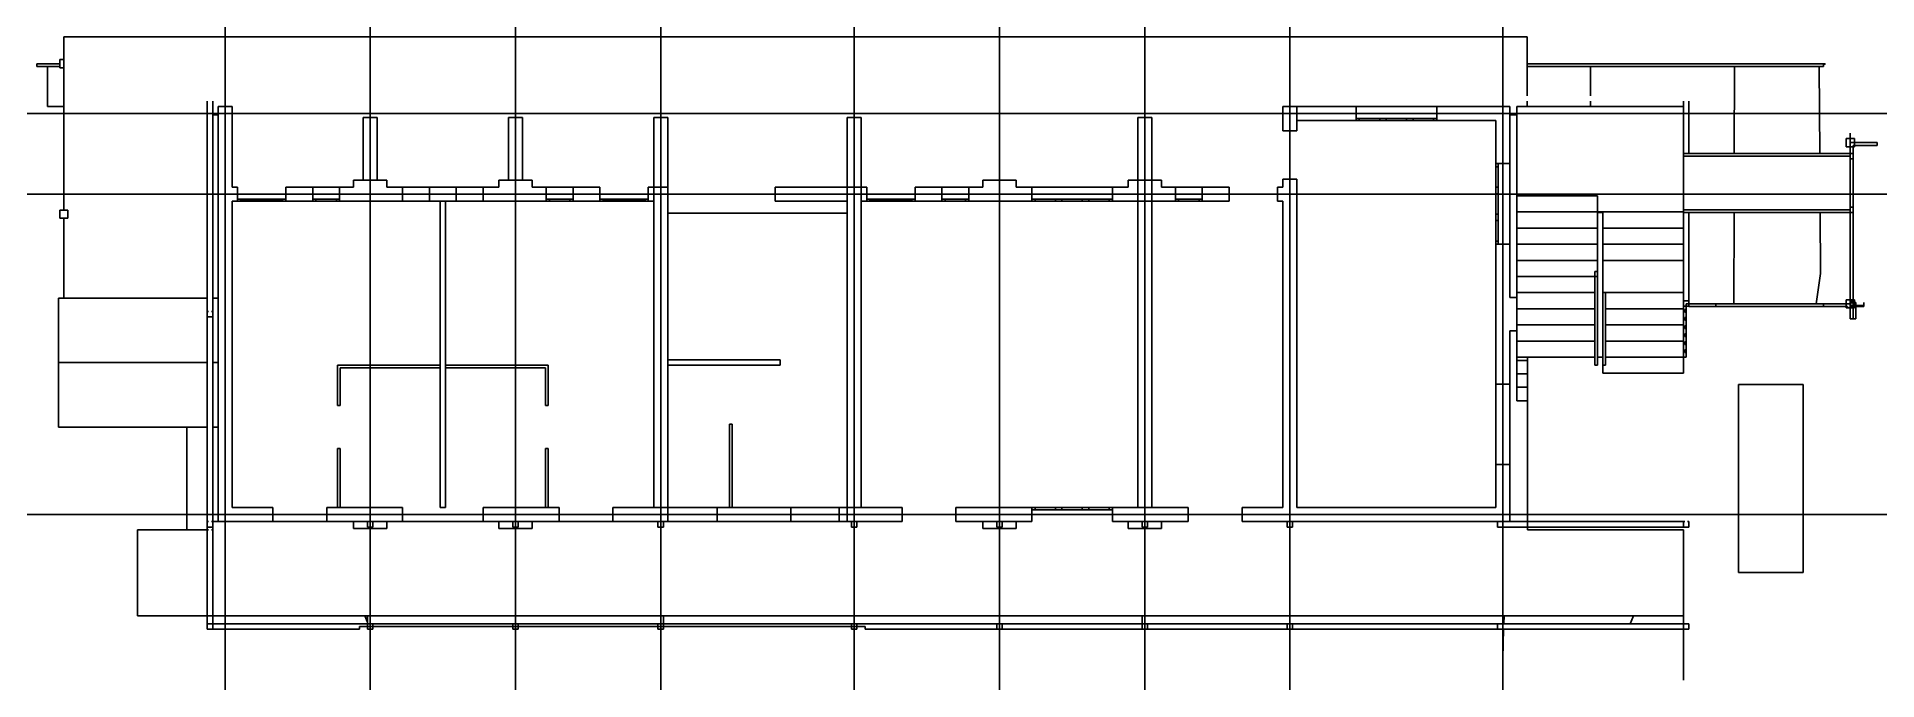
# Model space of a CAD drawing. Header units: millimetres. Extents: x -35903 to -1683, y -15900 to -3931.
import ezdxf

# ---------------------------------------------------------------- set-up
doc = ezdxf.new("R2010")
doc.units = ezdxf.units.MM
doc.layers.add('SectionCutEdges', color=7, linetype='Continuous')

msp = doc.modelspace()

# ---------------------------------------------------------------- linework, layer by layer
for p, q in [((-35403, -3931), (-8193, -3931)), ((-35403, -3931), (-35403, -4356)), ((-8193, -4431), (-8193, -3931)), ((-35903, -4481), (-35903, -4431)), ((-35903, -4431), (-35478, -4431)), ((-35403, -4356), (-35478, -4356)), ((-35478, -4356), (-35478, -4431)), ((-35478, -4431), (-35478, -4481)), ((-35403, -4356), (-35403, -4506)), ((-8193, -4481), (-8193, -4431)), ((-2683, -4431), (-8193, -4431)), ((-2653, -4431), (-2683, -4431)), ((-2683, -4431), (-2683, -4438)), ((-2683, -4438), (-2653, -4438)), ((-2683, -4438), (-2683, -4481)), ((-2653, -4438), (-2653, -4431)), ((-35703, -4481), (-35903, -4481)), ((-35703, -4481), (-35703, -5230)), ((-35478, -4481), (-35703, -4481)), ((-35478, -4481), (-35478, -4506)), ((-35478, -4506), (-35403, -4506)), ((-35403, -4506), (-35403, -5230)), ((-8193, -5030), (-8193, -4481)), ((-7013, -4481), (-8193, -4481)), ((-7013, -5030), (-7013, -4481)), ((-4334, -4481), (-7013, -4481)), ((-4334, -4481), (-4340, -6100)), ((-2765, -4481), (-4334, -4481)), ((-2765, -4481), (-2753, -6100)), ((-2683, -4481), (-2765, -4481)), ((-32733, -5130), (-32733, -8790)), ((-32633, -5130), (-32633, -5380)), ((-8193, -5230), (-8193, -5130)), ((-7013, -5230), (-7013, -5130)), ((-5283, -5130), (-5283, -5230)), ((-5183, -5130), (-5183, -6100)), ((-35703, -5230), (-35403, -5230)), ((-35403, -5230), (-35403, -7157)), ((-32533, -5380), (-32633, -5380)), ((-32633, -5380), (-32633, -8790)), ((-12473, -5490), (-12473, -5230)), ((-11373, -5230), (-9873, -5230)), ((-10933, -5450), (-11313, -5450)), ((-10433, -5450), (-10813, -5450)), ((-9933, -5450), (-10313, -5450)), ((-8383, -5380), (-8513, -5380)), ((-8193, -5230), (-8383, -5230)), ((-8383, -5230), (-8383, -5380)), ((-8383, -6890), (-8383, -5380)), ((-7013, -5230), (-8193, -5230)), ((-5283, -5230), (-7013, -5230)), ((-5283, -6100), (-5283, -5230)), ((-10933, -5490), (-11313, -5490)), ((-10433, -5490), (-10813, -5490)), ((-9933, -5490), (-10313, -5490)), ((-2183, -5825), (-2183, -5725)), ((-5283, -6150), (-5283, -6100)), ((-5183, -6100), (-5283, -6100)), ((-5283, -6150), (-2183, -6150)), ((-5283, -7150), (-5283, -6150)), ((-4340, -6100), (-5183, -6100)), ((-2753, -6100), (-4340, -6100)), ((-2183, -6100), (-2753, -6100)), ((-2258, -5975), (-2258, -5825)), ((-2258, -5825), (-2183, -5825)), ((-2183, -5975), (-2258, -5975)), ((-2183, -5900), (-2183, -5825)), ((-2133, -6100), (-2183, -6100)), ((-8773, -6730), (-8773, -6350)), ((-8733, -6730), (-8733, -6350)), ((-8513, -7790), (-8513, -6290)), ((-2183, -6200), (-2133, -6200)), ((-30273, -6730), (-30773, -6730)), ((-28603, -6730), (-29103, -6730)), ((-27603, -6730), (-28103, -6730)), ((-26433, -6730), (-25933, -6730)), ((-18573, -6730), (-19073, -6730)), ((-17403, -6730), (-15903, -6730)), ((-14733, -6730), (-14233, -6730)), ((-35478, -7157), (-35478, -7307)), ((-35403, -7157), (-35478, -7157)), ((-35328, -7157), (-35403, -7157)), ((-35328, -7307), (-35328, -7157)), ((-31333, -6950), (-32113, -6950)), ((-31333, -6990), (-32113, -6990)), ((-30713, -6990), (-30773, -6990)), ((-30333, -6950), (-30713, -6950)), ((-30333, -6990), (-30713, -6990)), ((-30273, -6990), (-30333, -6990)), ((-28603, -6990), (-29103, -6990)), ((-27603, -6990), (-28103, -6990)), ((-26433, -6990), (-26373, -6990)), ((-25993, -6950), (-26373, -6950)), ((-25993, -6990), (-26373, -6990)), ((-25993, -6990), (-25933, -6990)), ((-24593, -6950), (-25373, -6950)), ((-24593, -6990), (-25373, -6990)), ((-19633, -6950), (-20413, -6950)), ((-19633, -6990), (-20413, -6990)), ((-19013, -6990), (-19073, -6990)), ((-18633, -6950), (-19013, -6950)), ((-18633, -6990), (-19013, -6990)), ((-18573, -6990), (-18633, -6990)), ((-16963, -6950), (-17343, -6950)), ((-16963, -6990), (-17343, -6990)), ((-16463, -6950), (-16843, -6950)), ((-16463, -6990), (-16843, -6990)), ((-15963, -6950), (-16343, -6950)), ((-15963, -6990), (-16343, -6990)), ((-14733, -6990), (-14673, -6990)), ((-14293, -6950), (-14673, -6950)), ((-14293, -6990), (-14673, -6990)), ((-14293, -6990), (-14233, -6990)), ((-8773, -7230), (-8773, -6850)), ((-8733, -7230), (-8733, -6850)), ((-8383, -7190), (-8383, -6890)), ((-6883, -6890), (-8383, -6890)), ((-6883, -7190), (-6883, -6890)), ((-2183, -7150), (-5283, -7150)), ((-5283, -7190), (-5283, -7150)), ((-2183, -7100), (-2133, -7100)), ((-35478, -7307), (-35403, -7307)), ((-35403, -7307), (-35403, -8790)), ((-35403, -7307), (-35328, -7307)), ((-20833, -7210), (-24173, -7210)), ((-8773, -7730), (-8773, -7350)), ((-8733, -7730), (-8733, -7350)), ((-6883, -7190), (-8383, -7190)), ((-8383, -7490), (-8383, -7190)), ((-8383, -7790), (-8383, -7490)), ((-6883, -7490), (-8383, -7490)), ((-6883, -7200), (-6883, -7190)), ((-6883, -7190), (-6783, -7190)), ((-6883, -7200), (-6783, -7200)), ((-6883, -7490), (-6883, -7200)), ((-6883, -7790), (-6883, -7490)), ((-6783, -7190), (-5283, -7190)), ((-6783, -7190), (-6783, -7200)), ((-6783, -7200), (-6783, -7490)), ((-6783, -7490), (-6783, -7790)), ((-6783, -7490), (-5283, -7490)), ((-5283, -7190), (-5283, -7200)), ((-5283, -7200), (-5283, -7490)), ((-5283, -7200), (-5183, -7200)), ((-5283, -7490), (-5283, -7790)), ((-5183, -7200), (-5183, -8840)), ((-5183, -7200), (-4343, -7200)), ((-4343, -7200), (-4349, -8900)), ((-4343, -7200), (-2745, -7200)), ((-2745, -7200), (-2737, -8333)), ((-2745, -7200), (-2183, -7200)), ((-2183, -7200), (-2133, -7200)), ((-8383, -8090), (-8383, -7790)), ((-6883, -7790), (-8383, -7790)), ((-6883, -8090), (-6883, -7790)), ((-8383, -8390), (-8383, -8090)), ((-6883, -8090), (-8383, -8090)), ((-6883, -8295), (-6883, -8090)), ((-6783, -8690), (-6783, -8092)), ((-5283, -8690), (-5283, -8092)), ((-8383, -8690), (-8383, -8390)), ((-6933, -8390), (-8383, -8390)), ((-6933, -8390), (-6933, -8388)), ((-6933, -8690), (-6933, -8390)), ((-6883, -8388), (-6883, -9890)), ((-2737, -8333), (-2818, -8900)), ((-35503, -8790), (-35503, -9990)), ((-35403, -8790), (-35503, -8790)), ((-32733, -8790), (-35403, -8790)), ((-32733, -8790), (-32733, -9040)), ((-32533, -8790), (-32633, -8790)), ((-32633, -8790), (-32633, -9040)), ((-6933, -8690), (-8383, -8690)), ((-8383, -8780), (-8383, -8690)), ((-6933, -8990), (-6933, -8690)), ((-6783, -8690), (-6733, -8690)), ((-6783, -8690), (-6783, -9890)), ((-6733, -8690), (-5283, -8690)), ((-6733, -8990), (-6733, -8690)), ((-5283, -8690), (-5283, -8840)), ((-5283, -8840), (-5183, -8840)), ((-5283, -8940), (-5283, -8840)), ((-5183, -8840), (-5183, -8900)), ((-2258, -8900), (-2258, -8825)), ((-2258, -8825), (-2183, -8825)), ((-2183, -8900), (-2183, -8877)), ((-2182, -8877), (-2182, -8850)), ((-2182, -8850), (-2133, -8850)), ((-2133, -8850), (-2108, -8850)), ((-2133, -8877), (-2133, -8900)), ((-32733, -9140), (-32733, -9990)), ((-32633, -9140), (-32633, -9990)), ((-6933, -8990), (-8383, -8990)), ((-6933, -9290), (-6933, -8990)), ((-6733, -8990), (-5283, -8990)), ((-6733, -9290), (-6733, -8990)), ((-5283, -8940), (-5283, -8990)), ((-5233, -8940), (-5283, -8940)), ((-5283, -8990), (-5283, -9290)), ((-5233, -9005), (-5258, -9005)), ((-5258, -9005), (-5258, -9055)), ((-5258, -9055), (-5233, -9055)), ((-5233, -9155), (-5258, -9155)), ((-5258, -9155), (-5258, -9205)), ((-5258, -9205), (-5233, -9205)), ((-5183, -8900), (-5233, -8900)), ((-5233, -8900), (-5233, -8940)), ((-5233, -8940), (-5233, -9005)), ((-5233, -9005), (-5233, -9055)), ((-5233, -9055), (-5233, -9155)), ((-5233, -9155), (-5233, -9205)), ((-5233, -9205), (-5233, -9305)), ((-4349, -8900), (-4683, -8900)), ((-2683, -8950), (-4683, -8950)), ((-2818, -8900), (-4349, -8900)), ((-2683, -8900), (-2818, -8900)), ((-2182, -8927), (-2182, -8900)), ((-2132, -8950), (-2182, -8950)), ((-2132, -8927), (-2132, -8950)), ((-2132, -8950), (-2132, -8975)), ((-2108, -8950), (-2132, -8950)), ((-2132, -8975), (-2132, -9177)), ((-2082, -8950), (-2108, -8950)), ((-2082, -8950), (-2082, -8927)), ((-2082, -9177), (-2082, -8950)), ((-1932, -8950), (-2082, -8950)), ((-1932, -8927), (-1932, -8950)), ((-6933, -9290), (-8383, -9290)), ((-8383, -9590), (-8383, -9400)), ((-6933, -9590), (-6933, -9290)), ((-6733, -9290), (-5283, -9290)), ((-6733, -9590), (-6733, -9290)), ((-5283, -9290), (-5283, -9590)), ((-5233, -9305), (-5258, -9305)), ((-5258, -9305), (-5258, -9355)), ((-5258, -9355), (-5233, -9355)), ((-5233, -9455), (-5258, -9455)), ((-5258, -9455), (-5258, -9505)), ((-5258, -9505), (-5233, -9505)), ((-5233, -9305), (-5233, -9355)), ((-5233, -9355), (-5233, -9455)), ((-5233, -9455), (-5233, -9505)), ((-5233, -9505), (-5233, -9605)), ((-8383, -9890), (-8383, -9590)), ((-6933, -9590), (-8383, -9590)), ((-8383, -9950), (-8383, -9890)), ((-8183, -9890), (-8383, -9890)), ((-6933, -9890), (-8183, -9890)), ((-8183, -9890), (-8183, -9950)), ((-6933, -9890), (-6933, -9590)), ((-6933, -10040), (-6933, -9890)), ((-6783, -9890), (-6883, -9890)), ((-6883, -10040), (-6883, -9890)), ((-6783, -9890), (-6783, -10040)), ((-6733, -9590), (-5283, -9590)), ((-6733, -9890), (-6733, -9590)), ((-6733, -9890), (-5283, -9890)), ((-6733, -10040), (-6733, -9890)), ((-5283, -9590), (-5283, -9890)), ((-5283, -9890), (-5283, -10190)), ((-5233, -9890), (-5283, -9890)), ((-5233, -9605), (-5258, -9605)), ((-5258, -9605), (-5258, -9655)), ((-5258, -9655), (-5233, -9655)), ((-5233, -9755), (-5258, -9755)), ((-5258, -9755), (-5258, -9805)), ((-5258, -9805), (-5233, -9805)), ((-5233, -9605), (-5233, -9655)), ((-5233, -9655), (-5233, -9755)), ((-5233, -9755), (-5233, -9805)), ((-5233, -9805), (-5233, -9890)), ((-35503, -9990), (-35503, -11190)), ((-32733, -9990), (-35503, -9990)), ((-32733, -9990), (-32733, -11190)), ((-32533, -9990), (-32633, -9990)), ((-32633, -9990), (-32633, -11190)), ((-8183, -9950), (-8383, -9950)), ((-8383, -10200), (-8383, -9950)), ((-8183, -10200), (-8383, -10200)), ((-8383, -10450), (-8383, -10200)), ((-8183, -9950), (-8183, -10200)), ((-8183, -10200), (-8183, -10450)), ((-6883, -10040), (-6933, -10040)), ((-6783, -10040), (-6733, -10040)), ((-6783, -10040), (-6783, -10190)), ((-6783, -10190), (-5283, -10190)), ((-8773, -11890), (-8773, -10390)), ((-8513, -11890), (-8513, -10390)), ((-8183, -10450), (-8383, -10450)), ((-8383, -10700), (-8383, -10450)), ((-8183, -10450), (-8183, -10700)), ((-4260, -10397), (-3060, -10397)), ((-4260, -13897), (-4260, -10397)), ((-3060, -10397), (-3060, -13897)), ((-8183, -10700), (-8383, -10700)), ((-8183, -10700), (-8183, -12950)), ((-35503, -11190), (-33113, -11190)), ((-33113, -11190), (-33113, -13100)), ((-33113, -11190), (-32733, -11190)), ((-32733, -11190), (-32733, -12950)), ((-32633, -11190), (-32533, -11190)), ((-32633, -11190), (-32633, -12950)), ((-32633, -12950), (-32533, -12950)), ((-31513, -12950), (-30513, -12950)), ((-30013, -12950), (-29753, -12950)), ((-29653, -12950), (-29393, -12950)), ((-29103, -12950), (-27603, -12950)), ((-27313, -12950), (-27053, -12950)), ((-26953, -12950), (-26693, -12950)), ((-26193, -12950), (-25193, -12950)), ((-24173, -12950), (-24173, -12690)), ((-24173, -12690), (-23253, -12690)), ((-23253, -12950), (-24173, -12950)), ((-23253, -12950), (-23253, -12690)), ((-23253, -12690), (-23253, -12950)), ((-23253, -12950), (-21883, -12950)), ((-21883, -12690), (-20983, -12690)), ((-21883, -12950), (-20983, -12950)), ((-20983, -12690), (-20833, -12690)), ((-20833, -12950), (-20983, -12950)), ((-20833, -12690), (-20833, -12950)), ((-18313, -12950), (-18053, -12950)), ((-17953, -12950), (-17693, -12950)), ((-16963, -12690), (-17343, -12690)), ((-16963, -12730), (-17343, -12730)), ((-16463, -12690), (-16843, -12690)), ((-16463, -12730), (-16843, -12730)), ((-15963, -12690), (-16343, -12690)), ((-15963, -12730), (-16343, -12730)), ((-15613, -12950), (-15353, -12950)), ((-15253, -12950), (-14993, -12950)), ((-8513, -12950), (-8183, -12950)), ((-8183, -12950), (-5283, -12950)), ((-8183, -13050), (-8183, -12950)), ((-34033, -13100), (-34033, -14700)), ((-33113, -13100), (-34033, -13100)), ((-32733, -13100), (-33113, -13100)), ((-32733, -13050), (-32733, -13100)), ((-32708, -13100), (-32733, -13100)), ((-32733, -13100), (-32733, -14700)), ((-32633, -13100), (-32658, -13100)), ((-32633, -13050), (-32633, -13100)), ((-32633, -13100), (-32633, -14700)), ((-8643, -13050), (-8183, -13050)), ((-8183, -13050), (-8183, -13100)), ((-8183, -13050), (-5283, -13050)), ((-8183, -13100), (-5283, -13100)), ((-5283, -14700), (-5283, -13100)), ((-3060, -13897), (-4260, -13897)), ((-32733, -14700), (-34033, -14700)), ((-32733, -14700), (-32733, -14850)), ((-32733, -14700), (-32633, -14700)), ((-32633, -14700), (-29804, -14700)), ((-32633, -14700), (-32633, -14850)), ((-29753, -14821), (-29804, -14700)), ((-29804, -14700), (-29753, -14700)), ((-29753, -14700), (-29753, -14821)), ((-29753, -14700), (-24253, -14700)), ((-24253, -14700), (-15353, -14700)), ((-24253, -14850), (-24253, -14700)), ((-15353, -14700), (-15353, -14850)), ((-15353, -14700), (-8643, -14700)), ((-8643, -14850), (-8643, -14700)), ((-8643, -14700), (-8622, -14700)), ((-8622, -14700), (-8626, -14850)), ((-8622, -14700), (-6216, -14700)), ((-6216, -14700), (-6278, -14850)), ((-6216, -14700), (-5283, -14700)), ((-5283, -14700), (-5283, -14850)), ((-32633, -14850), (-29753, -14850)), ((-32633, -14950), (-29903, -14950)), ((-29903, -14900), (-29903, -14950)), ((-29753, -14900), (-29903, -14900)), ((-29753, -14821), (-29753, -14850)), ((-29653, -14900), (-29753, -14900)), ((-29653, -14850), (-27053, -14850)), ((-27053, -14900), (-29653, -14900)), ((-26953, -14900), (-27053, -14900)), ((-26953, -14850), (-24353, -14850)), ((-24353, -14900), (-26953, -14900)), ((-24253, -14900), (-24353, -14900)), ((-24253, -14850), (-20753, -14850)), ((-20753, -14900), (-24253, -14900)), ((-20653, -14900), (-20753, -14900)), ((-20653, -14850), (-18053, -14850)), ((-20503, -14900), (-20653, -14900)), ((-20503, -14950), (-20503, -14900)), ((-20503, -14950), (-18053, -14950)), ((-17953, -14850), (-15353, -14850)), ((-17953, -14950), (-15353, -14950)), ((-15253, -14850), (-12653, -14850)), ((-15253, -14950), (-12653, -14950)), ((-12553, -14850), (-8743, -14850)), ((-12553, -14950), (-8743, -14950)), ((-8643, -14850), (-8626, -14850)), ((-8629, -14950), (-8643, -15497)), ((-8643, -15497), (-8643, -14950)), ((-8643, -14950), (-8629, -14950)), ((-8629, -14950), (-6320, -14950)), ((-8626, -14850), (-6278, -14850)), ((-6320, -14950), (-5283, -14950)), ((-6278, -14850), (-5283, -14850)), ((-5283, -14950), (-5283, -15900))]:
    msp.add_line(p, q)
for p, direction in [((-32403, -5230), (0, 1)), ((-29703, -13050), (0, -1)), ((-27003, -13050), (0, -1)), ((-24303, -5430), (0, -1)), ((-20703, -5430), (0, 1)), ((-18003, -13050), (0, -1)), ((-15303, -5430), (0, -1)), ((-12603, -6580), (0, 1)), ((-8643, -11890), (0, -1)), ((-12473, -5360), (1, 0)), ((-13733, -6860), (1, 0)), ((-13493, -12820), (-1, 0))]:
    msp.add_xline(p, direction)
at = {"layer": 'SectionCutEdges'}
for p, q in [((-32533, -5230), (-32273, -5230)), ((-32533, -5380), (-32533, -5230)), ((-32533, -5380), (-32533, -8790)), ((-32273, -5380), (-32273, -5230)), ((-32273, -5380), (-32273, -6730)), ((-29833, -6600), (-29833, -5430)), ((-29833, -5430), (-29573, -5430)), ((-29573, -5430), (-29573, -6600)), ((-27133, -6600), (-27133, -5430)), ((-27133, -5430), (-26873, -5430)), ((-26873, -5430), (-26873, -6600)), ((-24433, -5430), (-24173, -5430)), ((-24433, -6730), (-24433, -5430)), ((-24173, -5430), (-24173, -6730)), ((-20833, -5430), (-20573, -5430)), ((-20833, -6730), (-20833, -5430)), ((-20573, -5430), (-20573, -6730)), ((-15433, -5430), (-15173, -5430)), ((-15433, -6600), (-15433, -5430)), ((-15173, -5430), (-15173, -6600)), ((-12733, -5230), (-11373, -5230)), ((-12733, -5380), (-12733, -5230)), ((-12733, -5680), (-12733, -5380)), ((-11373, -5230), (-11373, -5450)), ((-11373, -5490), (-11373, -5450)), ((-11373, -5450), (-11313, -5450)), ((-11313, -5450), (-11313, -5490)), ((-10933, -5490), (-10933, -5450)), ((-10813, -5450), (-10933, -5450)), ((-10813, -5450), (-10813, -5490)), ((-10433, -5490), (-10433, -5450)), ((-10313, -5450), (-10433, -5450)), ((-10313, -5450), (-10313, -5490)), ((-9933, -5450), (-9873, -5450)), ((-9933, -5490), (-9933, -5450)), ((-9873, -5230), (-8513, -5230)), ((-9873, -5450), (-9873, -5230)), ((-9873, -5450), (-9873, -5490)), ((-8513, -5230), (-8513, -5380)), ((-8513, -5380), (-8513, -6290)), ((-12473, -5680), (-12733, -5680)), ((-12473, -5490), (-12473, -5680)), ((-11373, -5490), (-12473, -5490)), ((-11313, -5490), (-11373, -5490)), ((-10813, -5490), (-10933, -5490)), ((-10313, -5490), (-10433, -5490)), ((-9873, -5490), (-9933, -5490)), ((-8773, -5490), (-9873, -5490)), ((-8773, -6290), (-8773, -5490)), ((-2258, -5975), (-2258, -5825)), ((-2258, -5825), (-2183, -5825)), ((-2183, -5975), (-2258, -5975)), ((-2183, -5825), (-2108, -5825)), ((-2183, -5975), (-2183, -5900)), ((-2183, -5900), (-2108, -5900)), ((-2183, -5975), (-2183, -6100)), ((-2133, -5975), (-2183, -5975)), ((-2183, -6150), (-2183, -6100)), ((-2183, -6200), (-2183, -6150)), ((-2108, -5950), (-2133, -5950)), ((-2133, -5950), (-2133, -5975)), ((-2133, -5975), (-2133, -6100)), ((-2108, -5975), (-2133, -5975)), ((-2133, -6100), (-2133, -6200)), ((-2108, -5825), (-2108, -5900)), ((-2108, -5900), (-1683, -5900)), ((-2108, -5900), (-2108, -5950)), ((-1683, -5950), (-2108, -5950)), ((-2108, -5950), (-2108, -5975)), ((-1683, -5900), (-1683, -5950)), ((-8773, -6350), (-8773, -6290)), ((-8773, -6290), (-8733, -6290)), ((-8733, -6350), (-8773, -6350)), ((-8733, -6290), (-8733, -6350)), ((-8513, -6290), (-8733, -6290)), ((-2183, -7100), (-2183, -6200)), ((-2133, -7100), (-2133, -6200)), ((-32273, -6730), (-32173, -6730)), ((-32173, -6730), (-32173, -6950)), ((-31273, -6730), (-30773, -6730)), ((-31273, -6950), (-31273, -6730)), ((-30773, -6730), (-30773, -6950)), ((-30273, -6730), (-30013, -6730)), ((-30273, -6950), (-30273, -6730)), ((-30013, -6730), (-30013, -6600)), ((-30013, -6600), (-29833, -6600)), ((-29573, -6600), (-29833, -6600)), ((-29573, -6600), (-29393, -6600)), ((-29393, -6600), (-29393, -6730)), ((-29393, -6730), (-29103, -6730)), ((-29103, -6730), (-29103, -6990)), ((-28603, -6730), (-28103, -6730)), ((-28603, -6990), (-28603, -6730)), ((-28103, -6730), (-28103, -6990)), ((-27603, -6730), (-27313, -6730)), ((-27603, -6990), (-27603, -6730)), ((-27313, -6730), (-27313, -6600)), ((-27313, -6600), (-27133, -6600)), ((-26873, -6600), (-27133, -6600)), ((-26873, -6600), (-26693, -6600)), ((-26693, -6600), (-26693, -6730)), ((-26693, -6730), (-26433, -6730)), ((-26433, -6730), (-26433, -6950)), ((-25933, -6730), (-25433, -6730)), ((-25933, -6950), (-25933, -6730)), ((-25433, -6730), (-25433, -6950)), ((-24533, -6730), (-24433, -6730)), ((-24533, -6950), (-24533, -6730)), ((-24433, -6730), (-24173, -6730)), ((-24433, -6990), (-24433, -6730)), ((-24173, -6730), (-24173, -7210)), ((-22173, -6730), (-20833, -6730)), ((-22173, -6990), (-22173, -6730)), ((-20833, -6730), (-20833, -6990)), ((-20833, -6730), (-20573, -6730)), ((-20573, -6730), (-20473, -6730)), ((-20573, -6730), (-20573, -6990)), ((-20473, -6730), (-20473, -6950)), ((-19573, -6730), (-19073, -6730)), ((-19573, -6950), (-19573, -6730)), ((-19073, -6730), (-19073, -6950)), ((-18573, -6730), (-18313, -6730)), ((-18573, -6950), (-18573, -6730)), ((-18313, -6600), (-17693, -6600)), ((-18313, -6730), (-18313, -6600)), ((-17693, -6600), (-17693, -6730)), ((-17693, -6730), (-17403, -6730)), ((-17403, -6730), (-17403, -6950)), ((-15903, -6730), (-15613, -6730)), ((-15903, -6950), (-15903, -6730)), ((-15613, -6730), (-15613, -6600)), ((-15613, -6600), (-15433, -6600)), ((-15433, -6990), (-15433, -6600)), ((-15433, -6600), (-15173, -6600)), ((-15173, -6600), (-15173, -6990)), ((-15173, -6600), (-14993, -6600)), ((-14993, -6600), (-14993, -6730)), ((-14993, -6730), (-14733, -6730)), ((-14733, -6730), (-14733, -6950)), ((-14233, -6730), (-13733, -6730)), ((-14233, -6950), (-14233, -6730)), ((-13733, -6730), (-13733, -6990)), ((-12833, -6730), (-12733, -6730)), ((-12833, -6990), (-12833, -6730)), ((-12733, -6730), (-12733, -6580)), ((-12733, -6580), (-12473, -6580)), ((-12473, -6580), (-12473, -12690)), ((-8773, -6850), (-8773, -6730)), ((-8773, -6730), (-8733, -6730)), ((-8733, -6850), (-8733, -6730)), ((-32273, -6990), (-32273, -12690)), ((-32173, -6990), (-32273, -6990)), ((-32173, -6990), (-32173, -6950)), ((-32173, -6950), (-32113, -6950)), ((-32113, -6990), (-32173, -6990)), ((-32113, -6950), (-32113, -6960)), ((-32113, -6960), (-32113, -6980)), ((-32113, -6960), (-31333, -6960)), ((-31333, -6980), (-32113, -6980)), ((-32113, -6980), (-32113, -6990)), ((-31333, -6950), (-31273, -6950)), ((-31333, -6960), (-31333, -6950)), ((-31333, -6980), (-31333, -6960)), ((-31333, -6990), (-31333, -6980)), ((-31273, -6990), (-31333, -6990)), ((-31273, -6950), (-31273, -6990)), ((-30773, -6990), (-31273, -6990)), ((-30773, -6950), (-30713, -6950)), ((-30773, -6990), (-30773, -6950)), ((-30713, -6950), (-30713, -6990)), ((-30333, -6950), (-30273, -6950)), ((-30333, -6990), (-30333, -6950)), ((-30273, -6950), (-30273, -6990)), ((-29103, -6990), (-30273, -6990)), ((-28403, -6990), (-28603, -6990)), ((-28403, -6990), (-28303, -6990)), ((-28403, -10040), (-28403, -6990)), ((-28303, -6990), (-28303, -10040)), ((-28103, -6990), (-28303, -6990)), ((-26433, -6990), (-27603, -6990)), ((-26433, -6950), (-26373, -6950)), ((-26433, -6990), (-26433, -6950)), ((-26373, -6950), (-26373, -6990)), ((-25993, -6950), (-25933, -6950)), ((-25993, -6990), (-25993, -6950)), ((-25933, -6950), (-25933, -6990)), ((-25433, -6990), (-25933, -6990)), ((-25433, -6990), (-25433, -6950)), ((-25433, -6950), (-25373, -6950)), ((-25373, -6990), (-25433, -6990)), ((-25373, -6950), (-25373, -6960)), ((-25373, -6960), (-25373, -6980)), ((-25373, -6960), (-24593, -6960)), ((-24593, -6980), (-25373, -6980)), ((-25373, -6980), (-25373, -6990)), ((-24593, -6950), (-24533, -6950)), ((-24593, -6960), (-24593, -6950)), ((-24593, -6980), (-24593, -6960)), ((-24593, -6990), (-24593, -6980)), ((-24533, -6990), (-24593, -6990)), ((-24533, -6950), (-24533, -6990)), ((-24433, -6990), (-24533, -6990)), ((-24433, -12690), (-24433, -6990)), ((-20833, -6990), (-22173, -6990)), ((-20833, -7210), (-20833, -6990)), ((-20573, -6990), (-20573, -12690)), ((-20473, -6990), (-20573, -6990)), ((-20473, -6990), (-20473, -6950)), ((-20473, -6950), (-20413, -6950)), ((-20413, -6990), (-20473, -6990)), ((-20413, -6950), (-20413, -6960)), ((-20413, -6960), (-20413, -6980)), ((-20413, -6960), (-19633, -6960)), ((-19633, -6980), (-20413, -6980)), ((-20413, -6980), (-20413, -6990)), ((-19633, -6950), (-19573, -6950)), ((-19633, -6960), (-19633, -6950)), ((-19633, -6980), (-19633, -6960)), ((-19633, -6990), (-19633, -6980)), ((-19573, -6990), (-19633, -6990)), ((-19573, -6950), (-19573, -6990)), ((-19073, -6990), (-19573, -6990)), ((-19073, -6950), (-19013, -6950)), ((-19073, -6990), (-19073, -6950)), ((-19013, -6950), (-19013, -6990)), ((-18633, -6950), (-18573, -6950)), ((-18633, -6990), (-18633, -6950)), ((-18573, -6950), (-18573, -6990)), ((-17403, -6990), (-18573, -6990)), ((-17403, -6990), (-17403, -6950)), ((-17403, -6950), (-17343, -6950)), ((-17343, -6990), (-17403, -6990)), ((-17343, -6950), (-17343, -6990)), ((-16963, -6990), (-16963, -6950)), ((-16843, -6950), (-16963, -6950)), ((-16843, -6990), (-16963, -6990)), ((-16843, -6950), (-16843, -6990)), ((-16463, -6990), (-16463, -6950)), ((-16343, -6950), (-16463, -6950)), ((-16343, -6990), (-16463, -6990)), ((-16343, -6950), (-16343, -6990)), ((-15963, -6950), (-15903, -6950)), ((-15963, -6990), (-15963, -6950)), ((-15903, -6990), (-15963, -6990)), ((-15903, -6950), (-15903, -6990)), ((-15433, -6990), (-15903, -6990)), ((-15433, -12690), (-15433, -6990)), ((-15173, -6990), (-15433, -6990)), ((-15173, -6990), (-15173, -12690)), ((-14733, -6990), (-15173, -6990)), ((-14733, -6950), (-14673, -6950)), ((-14733, -6990), (-14733, -6950)), ((-14673, -6950), (-14673, -6990)), ((-14293, -6950), (-14233, -6950)), ((-14293, -6990), (-14293, -6950)), ((-14233, -6950), (-14233, -6990)), ((-13733, -6990), (-14233, -6990)), ((-12733, -6990), (-12833, -6990)), ((-12733, -12690), (-12733, -6990)), ((-8733, -6850), (-8773, -6850)), ((-2183, -7150), (-2183, -7100)), ((-2183, -7200), (-2183, -7150)), ((-2133, -7100), (-2133, -7200)), ((-24173, -7210), (-24173, -9940)), ((-20833, -12690), (-20833, -7210)), ((-8773, -7350), (-8773, -7230)), ((-8773, -7230), (-8733, -7230)), ((-8733, -7350), (-8773, -7350)), ((-8733, -7350), (-8733, -7230)), ((-2183, -8825), (-2183, -7200)), ((-2133, -7200), (-2133, -8825)), ((-8773, -7790), (-8773, -7730)), ((-8773, -7730), (-8733, -7730)), ((-8773, -10390), (-8773, -7790)), ((-8733, -7790), (-8773, -7790)), ((-8733, -7730), (-8733, -7790)), ((-8733, -7790), (-8513, -7790)), ((-8513, -7790), (-8513, -8780)), ((-6783, -8092), (-6783, -7790)), ((-6783, -7790), (-5283, -7790)), ((-5283, -7790), (-5283, -8092)), ((-5283, -8092), (-6783, -8092)), ((-6933, -8388), (-6933, -8295)), ((-6933, -8295), (-6883, -8295)), ((-6883, -8388), (-6933, -8388)), ((-6883, -8295), (-6883, -8388)), ((-32533, -9990), (-32533, -8790)), ((-8513, -8780), (-8383, -8780)), ((-8383, -8990), (-8383, -8780)), ((-5283, -8840), (-5183, -8840)), ((-5283, -8940), (-5283, -8840)), ((-5183, -8900), (-5183, -8840)), ((-2258, -8900), (-2258, -8825)), ((-2258, -8825), (-2183, -8825)), ((-2183, -8877), (-2183, -8825)), ((-2183, -8825), (-2133, -8825)), ((-2182, -8877), (-2183, -8877)), ((-2133, -8877), (-2182, -8877)), ((-2133, -8825), (-2133, -8850)), ((-2133, -8825), (-2108, -8825)), ((-2133, -8850), (-2133, -8877)), ((-2132, -8873), (-2108, -8873)), ((-2132, -8873), (-2132, -8927)), ((-2108, -8825), (-2108, -8850)), ((-2108, -8850), (-2108, -8873)), ((-2108, -8873), (-2082, -8873)), ((-2108, -8873), (-2108, -8927)), ((-2082, -8896), (-2082, -8873)), ((-2082, -8896), (-2082, -8927)), ((-1932, -8873), (-1932, -8896)), ((-1932, -8927), (-1932, -8896)), ((-32733, -9140), (-32733, -9040)), ((-32733, -9040), (-32708, -9040)), ((-32633, -9140), (-32733, -9140)), ((-32658, -9040), (-32633, -9040)), ((-32633, -9040), (-32633, -9140)), ((-8383, -9290), (-8383, -8990)), ((-5283, -8940), (-5233, -8940)), ((-5183, -8940), (-5233, -8940)), ((-5183, -8900), (-4683, -8900)), ((-5183, -8940), (-5183, -8900)), ((-5183, -8950), (-5183, -8940)), ((-4683, -8950), (-5183, -8950)), ((-4683, -8900), (-4683, -8950)), ((-2683, -8950), (-2683, -8900)), ((-2683, -8900), (-2258, -8900)), ((-2258, -8950), (-2683, -8950)), ((-2258, -8900), (-2183, -8900)), ((-2258, -8950), (-2258, -8900)), ((-2233, -8950), (-2258, -8950)), ((-2258, -8975), (-2258, -8950)), ((-2233, -8975), (-2258, -8975)), ((-2233, -8975), (-2233, -8950)), ((-2183, -8975), (-2233, -8975)), ((-2183, -8927), (-2183, -8900)), ((-2183, -8975), (-2183, -8927)), ((-2183, -8927), (-2182, -8927)), ((-2183, -9177), (-2183, -8975)), ((-2132, -8975), (-2183, -8975)), ((-2132, -9177), (-2183, -9177)), ((-2182, -8927), (-2132, -8927)), ((-2108, -8927), (-2132, -8927)), ((-2108, -8975), (-2132, -8975)), ((-2082, -9177), (-2132, -9177)), ((-2082, -8927), (-2108, -8927)), ((-2108, -8927), (-2108, -8950)), ((-2108, -8950), (-2108, -8975)), ((-2082, -8927), (-1932, -8927)), ((-8513, -9400), (-8513, -10390)), ((-8383, -9400), (-8513, -9400)), ((-8383, -9290), (-8383, -9400)), ((-32533, -11190), (-32533, -9990)), ((-28403, -10040), (-30313, -10040)), ((-30313, -10040), (-30313, -10790)), ((-30263, -10790), (-30263, -10090)), ((-30263, -10090), (-28403, -10090)), ((-28403, -10090), (-28403, -10040)), ((-28403, -12690), (-28403, -10090)), ((-28303, -10040), (-26393, -10040)), ((-28303, -10090), (-28303, -10040)), ((-26443, -10090), (-28303, -10090)), ((-28303, -10090), (-28303, -12690)), ((-26443, -10790), (-26443, -10090)), ((-26393, -10040), (-26393, -10790)), ((-24173, -9940), (-22083, -9940)), ((-24173, -10040), (-24173, -9940)), ((-22083, -10040), (-24173, -10040)), ((-24173, -10040), (-24173, -12690)), ((-22083, -9940), (-22083, -10040)), ((-8513, -10390), (-8773, -10390)), ((-30313, -10790), (-30263, -10790)), ((-26393, -10790), (-26443, -10790)), ((-32533, -11190), (-32533, -12950)), ((-23023, -12690), (-23023, -11140)), ((-23023, -11140), (-22973, -11140)), ((-22973, -11140), (-22973, -12690)), ((-30313, -11590), (-30313, -12690)), ((-30263, -11590), (-30313, -11590)), ((-30263, -12690), (-30263, -11590)), ((-26443, -12690), (-26443, -11590)), ((-26443, -11590), (-26393, -11590)), ((-26393, -11590), (-26393, -12690)), ((-8773, -12690), (-8773, -11890)), ((-8773, -11890), (-8513, -11890)), ((-8513, -11890), (-8513, -12950)), ((-32733, -13050), (-32733, -12950)), ((-32733, -12950), (-32708, -12950)), ((-32658, -12950), (-32633, -12950)), ((-32633, -12950), (-32633, -13050)), ((-31513, -12950), (-32533, -12950)), ((-32273, -12690), (-31513, -12690)), ((-31513, -12690), (-31513, -12950)), ((-30513, -12950), (-30513, -12690)), ((-30513, -12690), (-30313, -12690)), ((-30013, -12950), (-30513, -12950)), ((-30313, -12690), (-30263, -12690)), ((-30263, -12690), (-29103, -12690)), ((-30013, -13050), (-30013, -12950)), ((-29753, -12950), (-29653, -12950)), ((-29753, -13050), (-29753, -12950)), ((-29653, -12950), (-29653, -13050)), ((-29103, -12950), (-29393, -12950)), ((-29393, -12950), (-29393, -13050)), ((-29103, -12690), (-29103, -12950)), ((-28303, -12690), (-28403, -12690)), ((-27603, -12950), (-27603, -12690)), ((-27603, -12690), (-26443, -12690)), ((-27313, -12950), (-27603, -12950)), ((-27313, -13050), (-27313, -12950)), ((-27053, -12950), (-26953, -12950)), ((-27053, -13050), (-27053, -12950)), ((-26953, -12950), (-26953, -13050)), ((-26193, -12950), (-26693, -12950)), ((-26693, -12950), (-26693, -13050)), ((-26393, -12690), (-26443, -12690)), ((-26393, -12690), (-26193, -12690)), ((-26193, -12690), (-26193, -12950)), ((-25193, -12690), (-24433, -12690)), ((-25193, -12950), (-25193, -12690)), ((-24353, -12950), (-25193, -12950)), ((-24173, -12690), (-24433, -12690)), ((-24353, -12950), (-24253, -12950)), ((-24353, -13050), (-24353, -12950)), ((-24253, -12950), (-24253, -13050)), ((-24173, -12950), (-24253, -12950)), ((-24173, -12950), (-24173, -12690)), ((-24173, -12690), (-23253, -12690)), ((-23253, -12950), (-24173, -12950)), ((-23253, -12690), (-23023, -12690)), ((-22973, -12690), (-23023, -12690)), ((-22973, -12690), (-21883, -12690)), ((-21883, -12690), (-21883, -12950)), ((-20983, -12690), (-20833, -12690)), ((-20983, -12950), (-20983, -12690)), ((-20833, -12950), (-20983, -12950)), ((-20573, -12690), (-20833, -12690)), ((-20833, -12690), (-20833, -12950)), ((-20753, -12950), (-20833, -12950)), ((-20753, -12950), (-20653, -12950)), ((-20753, -13050), (-20753, -12950)), ((-20653, -12950), (-20653, -13050)), ((-19813, -12950), (-20653, -12950)), ((-20573, -12690), (-19813, -12690)), ((-19813, -12690), (-19813, -12950)), ((-18813, -12690), (-17403, -12690)), ((-18813, -12950), (-18813, -12690)), ((-18313, -12950), (-18813, -12950)), ((-18313, -13050), (-18313, -12950)), ((-18053, -12950), (-17953, -12950)), ((-18053, -13050), (-18053, -12950)), ((-17953, -12950), (-17953, -13050)), ((-17403, -12950), (-17693, -12950)), ((-17693, -12950), (-17693, -13050)), ((-17343, -12690), (-17403, -12690)), ((-17403, -12690), (-17403, -12730)), ((-17403, -12730), (-17343, -12730)), ((-17403, -12730), (-17403, -12950)), ((-17343, -12730), (-17343, -12690)), ((-16843, -12690), (-16963, -12690)), ((-16963, -12690), (-16963, -12730)), ((-16843, -12730), (-16963, -12730)), ((-16843, -12730), (-16843, -12690)), ((-16343, -12690), (-16463, -12690)), ((-16463, -12690), (-16463, -12730)), ((-16343, -12730), (-16463, -12730)), ((-16343, -12730), (-16343, -12690)), ((-15903, -12690), (-15963, -12690)), ((-15963, -12690), (-15963, -12730)), ((-15963, -12730), (-15903, -12730)), ((-15903, -12730), (-15903, -12690)), ((-15903, -12690), (-15433, -12690)), ((-15903, -12950), (-15903, -12730)), ((-15613, -12950), (-15903, -12950)), ((-15613, -13050), (-15613, -12950)), ((-15173, -12690), (-15433, -12690)), ((-15353, -12950), (-15253, -12950)), ((-15353, -13050), (-15353, -12950)), ((-15253, -12950), (-15253, -13050)), ((-15173, -12690), (-14493, -12690)), ((-14493, -12950), (-14993, -12950)), ((-14993, -12950), (-14993, -13050)), ((-14493, -12690), (-14493, -12950)), ((-13493, -12690), (-12733, -12690)), ((-13493, -12950), (-13493, -12690)), ((-12653, -12950), (-13493, -12950)), ((-12653, -12950), (-12553, -12950)), ((-12653, -13050), (-12653, -12950)), ((-12553, -12950), (-12553, -13050)), ((-8743, -12950), (-12553, -12950)), ((-12473, -12690), (-8773, -12690)), ((-8743, -12950), (-8643, -12950)), ((-8743, -13050), (-8743, -12950)), ((-8643, -12950), (-8643, -13050)), ((-8513, -12950), (-8643, -12950)), ((-5283, -13050), (-5283, -12950)), ((-5283, -12950), (-5258, -12950)), ((-5208, -12950), (-5183, -12950)), ((-5183, -12950), (-5183, -13050)), ((-32633, -13050), (-32733, -13050)), ((-30013, -13050), (-30013, -13080)), ((-29393, -13080), (-30013, -13080)), ((-29653, -13050), (-29753, -13050)), ((-29393, -13050), (-29393, -13080)), ((-27313, -13050), (-27313, -13080)), ((-26693, -13080), (-27313, -13080)), ((-26953, -13050), (-27053, -13050)), ((-26693, -13050), (-26693, -13080)), ((-24253, -13050), (-24353, -13050)), ((-20653, -13050), (-20753, -13050)), ((-18313, -13050), (-18313, -13080)), ((-17693, -13080), (-18313, -13080)), ((-17953, -13050), (-18053, -13050)), ((-17693, -13050), (-17693, -13080)), ((-15613, -13050), (-15613, -13080)), ((-14993, -13080), (-15613, -13080)), ((-15253, -13050), (-15353, -13050)), ((-14993, -13050), (-14993, -13080)), ((-12553, -13050), (-12653, -13050)), ((-8643, -13050), (-8743, -13050)), ((-5183, -13050), (-5283, -13050)), ((-32733, -14850), (-32633, -14850)), ((-32733, -14950), (-32733, -14850)), ((-32633, -14950), (-32733, -14950)), ((-32633, -14850), (-32633, -14950)), ((-29753, -14850), (-29653, -14850)), ((-29753, -14900), (-29753, -14850)), ((-29753, -14950), (-29753, -14900)), ((-29653, -14950), (-29753, -14950)), ((-29653, -14850), (-29653, -14900)), ((-29653, -14900), (-29653, -14950)), ((-27053, -14850), (-26953, -14850)), ((-27053, -14900), (-27053, -14850)), ((-27053, -14950), (-27053, -14900)), ((-26953, -14950), (-27053, -14950)), ((-26953, -14850), (-26953, -14900)), ((-26953, -14900), (-26953, -14950)), ((-24353, -14850), (-24253, -14850)), ((-24353, -14900), (-24353, -14850)), ((-24353, -14950), (-24353, -14900)), ((-24253, -14950), (-24353, -14950)), ((-24253, -14850), (-24253, -14900)), ((-24253, -14900), (-24253, -14950)), ((-20753, -14850), (-20653, -14850)), ((-20753, -14900), (-20753, -14850)), ((-20753, -14950), (-20753, -14900)), ((-20653, -14950), (-20753, -14950)), ((-20653, -14850), (-20653, -14900)), ((-20653, -14900), (-20653, -14950)), ((-18053, -14850), (-17953, -14850)), ((-18053, -14950), (-18053, -14850)), ((-17953, -14950), (-18053, -14950)), ((-17953, -14850), (-17953, -14950)), ((-15353, -14850), (-15253, -14850)), ((-15353, -14950), (-15353, -14850)), ((-15253, -14950), (-15353, -14950)), ((-15253, -14850), (-15253, -14950)), ((-12653, -14850), (-12553, -14850)), ((-12653, -14950), (-12653, -14850)), ((-12553, -14950), (-12653, -14950)), ((-12553, -14850), (-12553, -14950)), ((-8743, -14850), (-8643, -14850)), ((-8743, -14950), (-8743, -14850)), ((-8643, -14950), (-8743, -14950)), ((-8643, -14850), (-8643, -14950)), ((-5283, -14850), (-5183, -14850)), ((-5283, -14950), (-5283, -14850)), ((-5183, -14950), (-5283, -14950)), ((-5183, -14850), (-5183, -14950))]:
    msp.add_line(p, q, dxfattribs=at)

doc.saveas('drawing.dxf')
